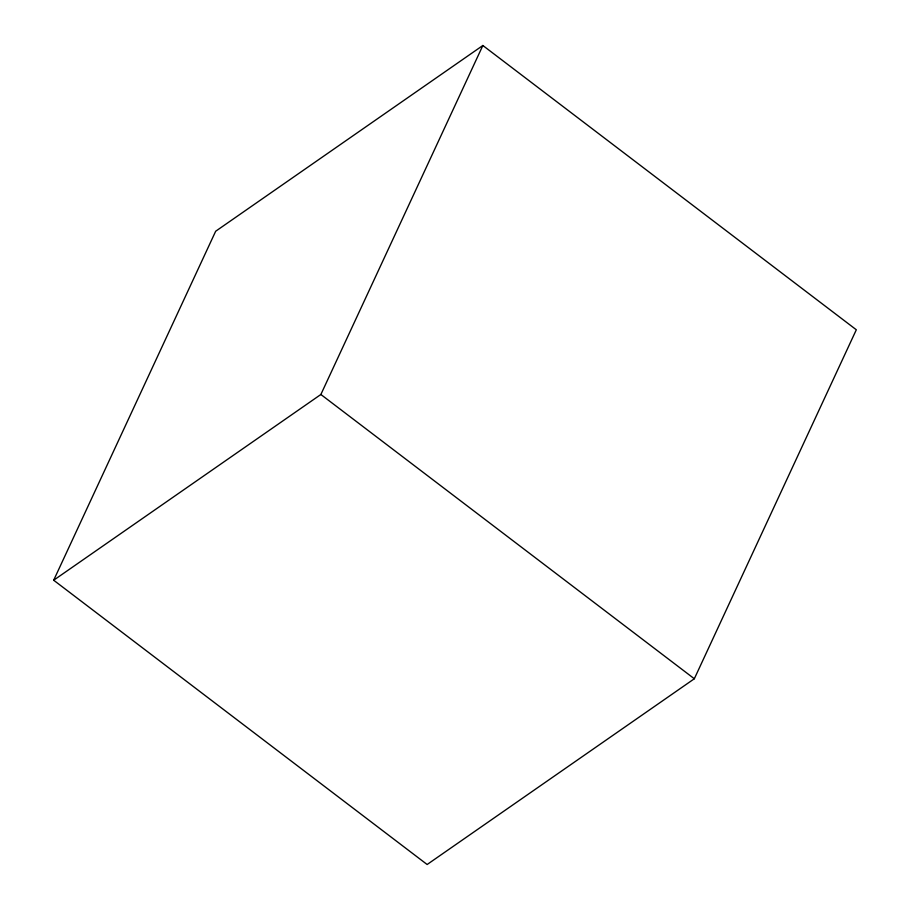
<?xml version="1.0" encoding="UTF-8"?>
<svg xmlns="http://www.w3.org/2000/svg" width="910" height="910" viewBox="0 0 910 910"><rect width="100%" height="100%" fill="white"/><g stroke="black" fill="none" stroke-linecap="round" stroke-linejoin="round"><path stroke-width="1.36" d="M53.679 580.227L215.67 231.242L482.857 45.5L856.321 329.773L694.33 678.758L427.143 864.5L53.679 580.227L320.866 394.485L482.857 45.5M320.866 394.485L694.33 678.758"/></g></svg>
